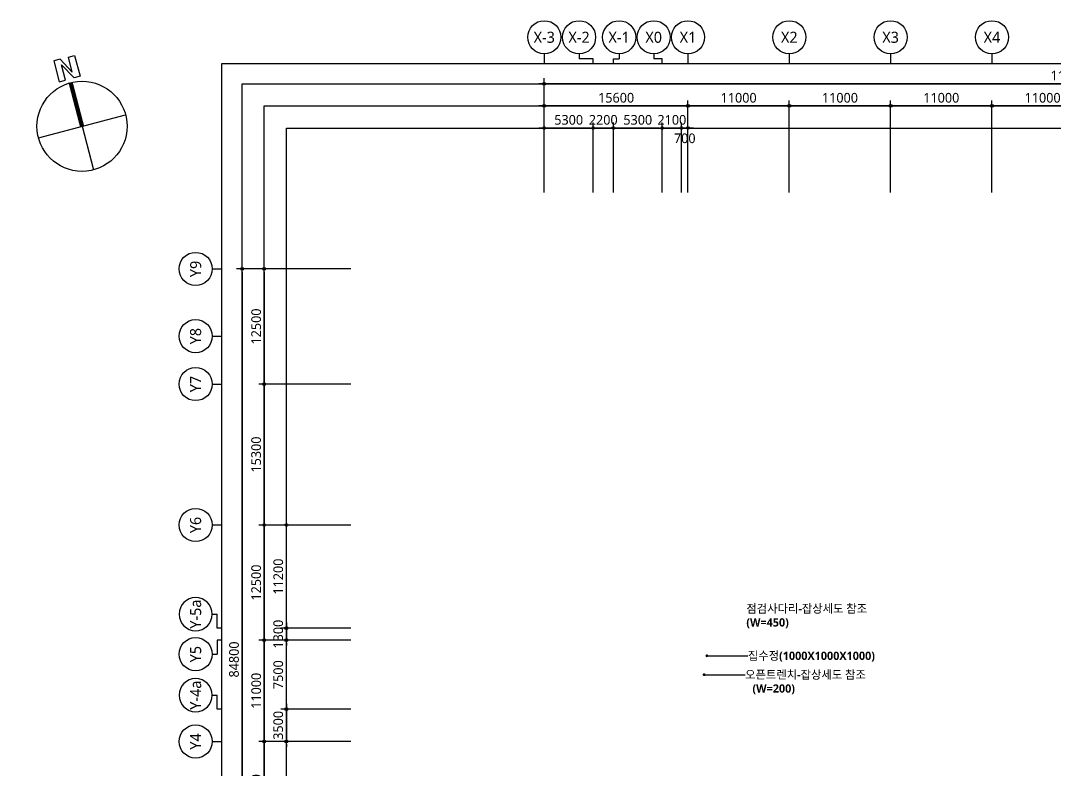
# Model space of a CAD drawing. Header units: millimetres. Extents: x -867282 to 190005487, y -1022614 to 455456909.
# Drawn here: x 10941 to 123259, y 88284 to 169666 of the extents above; entities that cross this region are included whole.
import ezdxf
from ezdxf.enums import TextEntityAlignment as Align

# ---------------------------------------------------------------- set-up
doc = ezdxf.new("R2010")
doc.units = ezdxf.units.MM
doc.header["$LTSCALE"] = 400
doc.header["$MEASUREMENT"] = 0
doc.header["$PDSIZE"] = -10
doc.layers.get('0').update_dxf_attribs({"linetype": 'CONTINUOUS'})
doc.layers.get('Defpoints').update_dxf_attribs({"color": 153, "linetype": 'CONTINUOUS'})
for name, color, linetype in [('A-ANNO-GRA1', 7, 'CONTINUOUS'), ('A-ANNO-LEAD', 4, 'CONTINUOUS'), ('A-ANNO-SYMB', 7, 'CONTINUOUS'), ('A-ANNO-TEXT1', 7, 'CONTINUOUS'), ('A-ST-AXIS-BUB', 7, 'CONTINUOUS'), ('A-ST-AXIS-DIM', 7, 'CONTINUOUS'), ('X-SEC-종$0$A-ST-AXIS-BUB', 7, 'CONTINUOUS')]:
    doc.layers.add(name, color=color, linetype=linetype)
doc.layers.add('Defpoint', color=161, linetype='CONTINUOUS', plot=False)
doc.styles.add('2020음성 1차', font='')
doc.styles.add('SH_대대리576', font='malgun.ttf')
doc.styles.add('SH_진천_나눔', font='')
doc.styles.get('2020음성 1차').set_extended_font_data('NanumGothic', bold=True)
doc.styles.get('SH_진천_나눔').set_extended_font_data('NanumGothic', bold=True)
doc.dimstyles.new('SHP 600', dxfattribs={"dimscale": 300, "dimtxt": 3.5, "dimasz": 1, "dimexe": 2, "dimexo": 2, "dimgap": 1, "dimtad": 1, "dimdec": 0, "dimzin": 0, "dimdsep": 46, "dimtxsty": 'SH_대대리576', "dimblk": 'DIMDOT', "dimcen": 0.09, "dimclrt": 3, "dimadec": 0, "dimazin": 1, "dimtfac": 1, "dimtdec": 0, "dimtix": 1, "dimtmove": 2, "dimatfit": 0, "dimldrblk": 'DIMDOT', "dimfxl": 1, "dimtolj": 1, "dimtzin": 0, "dimarcsym": 0})

# ---------------------------------------------------------------- blocks, each defined once
blk = doc.blocks.new('G$CBA52A250')
at = {"layer": 'A-ST-AXIS-BUB'}
for p, q in [((1177, 0), (1177, 525)), ((1177, 525), (1800, 525)), ((1800, 1050), (1800, 525))]:
    blk.add_line(p, q, dxfattribs=at)
blk.add_circle((1800, 2850), 1800, dxfattribs=at)
blk = doc.blocks.new('DIMDOT')
at = {"color": 0}
blk.add_line((-2, 0), (2, 0), dxfattribs=at)
for radius in [0.5, 0.25]:
    blk.add_circle((0, 0), radius, dxfattribs=at)
blk = doc.blocks.new('*D349')
at = {"layer": 'A-ST-AXIS-DIM', "color": 0, "lineweight": -2, "transparency": 16777216}
for p, q in [((46782, 142716), (34382, 142716)), ((34982, 142416), (34982, 58216)), ((46782, 57916), (34382, 57916))]:
    blk.add_line(p, q, dxfattribs=at)
at = {"layer": 'Defpoints', "color": 0, "transparency": 16777216}
for p in [(47382, 142716), (34982, 57916), (47382, 57916)]:
    blk.add_point(p, dxfattribs=at)
at = {"layer": 'A-ST-AXIS-DIM', "color": 0, "linetype": 'ByBlock', "lineweight": -2, "transparency": 16777216, "xscale": 300, "yscale": 300, "zscale": 300}
for p, rotation in [((34982, 142716), 90), ((34982, 57916), 270)]:
    blk.add_blockref('DIMDOT', p, dxfattribs=dict(at, rotation=rotation))
at = {"layer": 'A-ST-AXIS-DIM', "color": 3, "transparency": 16777216, "insert": (34102, 100316), "char_height": 1050, "attachment_point": 5, "rotation": 90, "style": 'SH_대대리576'}
blk.add_mtext('\\A1;84800', dxfattribs=at)
blk = doc.blocks.new('*D352')
at = {"layer": 'A-ST-AXIS-DIM', "color": 0, "lineweight": -2, "transparency": 16777216}
for p, q in [((46782, 91416), (36782, 91416)), ((37382, 91116), (37382, 80716)), ((46782, 80416), (36782, 80416))]:
    blk.add_line(p, q, dxfattribs=at)
at = {"layer": 'Defpoints', "color": 0, "transparency": 16777216}
for p in [(47382, 91416), (37382, 80416), (47382, 80416)]:
    blk.add_point(p, dxfattribs=at)
at = {"layer": 'A-ST-AXIS-DIM', "color": 0, "linetype": 'ByBlock', "lineweight": -2, "transparency": 16777216, "xscale": 300, "yscale": 300, "zscale": 300}
for p, rotation in [((37382, 91416), 90), ((37382, 80416), 270)]:
    blk.add_blockref('DIMDOT', p, dxfattribs=dict(at, rotation=rotation))
at = {"layer": 'A-ST-AXIS-DIM', "color": 3, "transparency": 16777216, "insert": (36506, 85916), "char_height": 1050, "attachment_point": 5, "rotation": 90, "style": 'SH_대대리576'}
blk.add_mtext('\\A1;11000', dxfattribs=at)
blk = doc.blocks.new('*D353')
at = {"layer": 'A-ST-AXIS-DIM', "color": 0, "lineweight": -2, "transparency": 16777216}
for p, q in [((46782, 102416), (36782, 102416)), ((37382, 102116), (37382, 91716)), ((46782, 91416), (36782, 91416))]:
    blk.add_line(p, q, dxfattribs=at)
at = {"layer": 'Defpoints', "color": 0, "transparency": 16777216}
for p in [(47382, 102416), (37382, 91416), (47382, 91416)]:
    blk.add_point(p, dxfattribs=at)
at = {"layer": 'A-ST-AXIS-DIM', "color": 0, "linetype": 'ByBlock', "lineweight": -2, "transparency": 16777216, "xscale": 300, "yscale": 300, "zscale": 300}
for p, rotation in [((37382, 102416), 90), ((37382, 91416), 270)]:
    blk.add_blockref('DIMDOT', p, dxfattribs=dict(at, rotation=rotation))
at = {"layer": 'A-ST-AXIS-DIM', "color": 3, "transparency": 16777216, "insert": (36506, 96916), "char_height": 1050, "attachment_point": 5, "rotation": 90, "style": 'SH_대대리576'}
blk.add_mtext('\\A1;11000', dxfattribs=at)
blk = doc.blocks.new('*D354')
at = {"layer": 'A-ST-AXIS-DIM', "color": 0, "lineweight": -2, "transparency": 16777216}
for p, q in [((46782, 114916), (36782, 114916)), ((37382, 114616), (37382, 102716)), ((46782, 102416), (36782, 102416))]:
    blk.add_line(p, q, dxfattribs=at)
at = {"layer": 'Defpoints', "color": 0, "transparency": 16777216}
for p in [(47382, 114916), (37382, 102416), (47382, 102416)]:
    blk.add_point(p, dxfattribs=at)
at = {"layer": 'A-ST-AXIS-DIM', "color": 0, "linetype": 'ByBlock', "lineweight": -2, "transparency": 16777216, "xscale": 300, "yscale": 300, "zscale": 300}
for p, rotation in [((37382, 114916), 90), ((37382, 102416), 270)]:
    blk.add_blockref('DIMDOT', p, dxfattribs=dict(at, rotation=rotation))
at = {"layer": 'A-ST-AXIS-DIM', "color": 3, "transparency": 16777216, "insert": (36503, 108666), "char_height": 1050, "attachment_point": 5, "rotation": 90, "style": 'SH_대대리576'}
blk.add_mtext('\\A1;12500', dxfattribs=at)
blk = doc.blocks.new('*D355')
at = {"layer": 'A-ST-AXIS-DIM', "color": 0, "lineweight": -2, "transparency": 16777216}
for p, q in [((46782, 130216), (36782, 130216)), ((37382, 129916), (37382, 115216)), ((46782, 114916), (36782, 114916))]:
    blk.add_line(p, q, dxfattribs=at)
at = {"layer": 'Defpoints', "color": 0, "transparency": 16777216}
for p in [(47382, 130216), (37382, 114916), (47382, 114916)]:
    blk.add_point(p, dxfattribs=at)
at = {"layer": 'A-ST-AXIS-DIM', "color": 0, "linetype": 'ByBlock', "lineweight": -2, "transparency": 16777216, "xscale": 300, "yscale": 300, "zscale": 300}
for p, rotation in [((37382, 130216), 90), ((37382, 114916), 270)]:
    blk.add_blockref('DIMDOT', p, dxfattribs=dict(at, rotation=rotation))
at = {"layer": 'A-ST-AXIS-DIM', "color": 3, "transparency": 16777216, "insert": (36502, 122566), "char_height": 1050, "attachment_point": 5, "rotation": 90, "style": 'SH_대대리576'}
blk.add_mtext('\\A1;15300', dxfattribs=at)
blk = doc.blocks.new('*D356')
at = {"layer": 'A-ST-AXIS-DIM', "color": 0, "lineweight": -2, "transparency": 16777216}
for p, q in [((46782, 142716), (36782, 142716)), ((37382, 142416), (37382, 130516)), ((46782, 130216), (36782, 130216))]:
    blk.add_line(p, q, dxfattribs=at)
at = {"layer": 'Defpoints', "color": 0, "transparency": 16777216}
for p in [(47382, 142716), (37382, 130216), (47382, 130216)]:
    blk.add_point(p, dxfattribs=at)
at = {"layer": 'A-ST-AXIS-DIM', "color": 0, "linetype": 'ByBlock', "lineweight": -2, "transparency": 16777216, "xscale": 300, "yscale": 300, "zscale": 300}
for p, rotation in [((37382, 142716), 90), ((37382, 130216), 270)]:
    blk.add_blockref('DIMDOT', p, dxfattribs=dict(at, rotation=rotation))
at = {"layer": 'A-ST-AXIS-DIM', "color": 3, "transparency": 16777216, "insert": (36503, 136466), "char_height": 1050, "attachment_point": 5, "rotation": 90, "style": 'SH_대대리576'}
blk.add_mtext('\\A1;12500', dxfattribs=at)
blk = doc.blocks.new('*D357')
at = {"layer": 'A-ST-AXIS-DIM', "color": 0, "lineweight": -2, "transparency": 16777216}
for p, q in [((67782, 151016), (67782, 163416)), ((182382, 151016), (182382, 163416)), ((182082, 162816), (68082, 162816))]:
    blk.add_line(p, q, dxfattribs=at)
at = {"layer": 'Defpoints', "color": 0, "transparency": 16777216}
for p in [(67782, 162816), (67782, 150416), (182382, 150416)]:
    blk.add_point(p, dxfattribs=at)
at = {"layer": 'A-ST-AXIS-DIM', "color": 0, "linetype": 'ByBlock', "lineweight": -2, "transparency": 16777216, "xscale": 300, "yscale": 300, "zscale": 300, "rotation": 180}
blk.add_blockref('DIMDOT', (67782, 162816), dxfattribs=at)
at = {"layer": 'A-ST-AXIS-DIM', "color": 0, "linetype": 'ByBlock', "lineweight": -2, "transparency": 16777216, "xscale": 300, "yscale": 300, "zscale": 300}
blk.add_blockref('DIMDOT', (182382, 162816), dxfattribs=at)
at = {"layer": 'A-ST-AXIS-DIM', "color": 3, "transparency": 16777216, "insert": (125082, 163696), "char_height": 1050, "attachment_point": 5, "style": 'SH_대대리576'}
blk.add_mtext('\\A1;114600', dxfattribs=at)
blk = doc.blocks.new('*D358')
at = {"layer": 'A-ST-AXIS-DIM', "color": 0, "lineweight": -2, "transparency": 16777216}
for p, q in [((83382, 151016), (83382, 161016)), ((94382, 151016), (94382, 161016)), ((94082, 160416), (83682, 160416))]:
    blk.add_line(p, q, dxfattribs=at)
at = {"layer": 'Defpoints', "color": 0, "transparency": 16777216}
for p in [(83382, 160416), (83382, 150416), (94382, 150416)]:
    blk.add_point(p, dxfattribs=at)
at = {"layer": 'A-ST-AXIS-DIM', "color": 0, "linetype": 'ByBlock', "lineweight": -2, "transparency": 16777216, "xscale": 300, "yscale": 300, "zscale": 300, "rotation": 180}
blk.add_blockref('DIMDOT', (83382, 160416), dxfattribs=at)
at = {"layer": 'A-ST-AXIS-DIM', "color": 0, "linetype": 'ByBlock', "lineweight": -2, "transparency": 16777216, "xscale": 300, "yscale": 300, "zscale": 300}
blk.add_blockref('DIMDOT', (94382, 160416), dxfattribs=at)
at = {"layer": 'A-ST-AXIS-DIM', "color": 3, "transparency": 16777216, "insert": (88882, 161292), "char_height": 1050, "attachment_point": 5, "style": 'SH_대대리576'}
blk.add_mtext('\\A1;11000', dxfattribs=at)
blk = doc.blocks.new('*D359')
at = {"layer": 'A-ST-AXIS-DIM', "color": 0, "lineweight": -2, "transparency": 16777216}
for p, q in [((94382, 151016), (94382, 161016)), ((105382, 151016), (105382, 161016)), ((105082, 160416), (94682, 160416))]:
    blk.add_line(p, q, dxfattribs=at)
at = {"layer": 'Defpoints', "color": 0, "transparency": 16777216}
for p in [(94382, 160416), (94382, 150416), (105382, 150416)]:
    blk.add_point(p, dxfattribs=at)
at = {"layer": 'A-ST-AXIS-DIM', "color": 0, "linetype": 'ByBlock', "lineweight": -2, "transparency": 16777216, "xscale": 300, "yscale": 300, "zscale": 300, "rotation": 180}
blk.add_blockref('DIMDOT', (94382, 160416), dxfattribs=at)
at = {"layer": 'A-ST-AXIS-DIM', "color": 0, "linetype": 'ByBlock', "lineweight": -2, "transparency": 16777216, "xscale": 300, "yscale": 300, "zscale": 300}
blk.add_blockref('DIMDOT', (105382, 160416), dxfattribs=at)
at = {"layer": 'A-ST-AXIS-DIM', "color": 3, "transparency": 16777216, "insert": (99882, 161292), "char_height": 1050, "attachment_point": 5, "style": 'SH_대대리576'}
blk.add_mtext('\\A1;11000', dxfattribs=at)
blk = doc.blocks.new('*D360')
at = {"layer": 'A-ST-AXIS-DIM', "color": 0, "lineweight": -2, "transparency": 16777216}
for p, q in [((105382, 151016), (105382, 161016)), ((116382, 151016), (116382, 161016)), ((116082, 160416), (105682, 160416))]:
    blk.add_line(p, q, dxfattribs=at)
at = {"layer": 'Defpoints', "color": 0, "transparency": 16777216}
for p in [(105382, 160416), (105382, 150416), (116382, 150416)]:
    blk.add_point(p, dxfattribs=at)
at = {"layer": 'A-ST-AXIS-DIM', "color": 0, "linetype": 'ByBlock', "lineweight": -2, "transparency": 16777216, "xscale": 300, "yscale": 300, "zscale": 300, "rotation": 180}
blk.add_blockref('DIMDOT', (105382, 160416), dxfattribs=at)
at = {"layer": 'A-ST-AXIS-DIM', "color": 0, "linetype": 'ByBlock', "lineweight": -2, "transparency": 16777216, "xscale": 300, "yscale": 300, "zscale": 300}
blk.add_blockref('DIMDOT', (116382, 160416), dxfattribs=at)
at = {"layer": 'A-ST-AXIS-DIM', "color": 3, "transparency": 16777216, "insert": (110882, 161292), "char_height": 1050, "attachment_point": 5, "style": 'SH_대대리576'}
blk.add_mtext('\\A1;11000', dxfattribs=at)
blk = doc.blocks.new('*D361')
at = {"layer": 'A-ST-AXIS-DIM', "color": 0, "lineweight": -2, "transparency": 16777216}
for p, q in [((116382, 151016), (116382, 161016)), ((127382, 151016), (127382, 161016)), ((127082, 160416), (116682, 160416))]:
    blk.add_line(p, q, dxfattribs=at)
at = {"layer": 'Defpoints', "color": 0, "transparency": 16777216}
for p in [(116382, 160416), (116382, 150416), (127382, 150416)]:
    blk.add_point(p, dxfattribs=at)
at = {"layer": 'A-ST-AXIS-DIM', "color": 0, "linetype": 'ByBlock', "lineweight": -2, "transparency": 16777216, "xscale": 300, "yscale": 300, "zscale": 300, "rotation": 180}
blk.add_blockref('DIMDOT', (116382, 160416), dxfattribs=at)
at = {"layer": 'A-ST-AXIS-DIM', "color": 0, "linetype": 'ByBlock', "lineweight": -2, "transparency": 16777216, "xscale": 300, "yscale": 300, "zscale": 300}
blk.add_blockref('DIMDOT', (127382, 160416), dxfattribs=at)
at = {"layer": 'A-ST-AXIS-DIM', "color": 3, "transparency": 16777216, "insert": (121882, 161292), "char_height": 1050, "attachment_point": 5, "style": 'SH_대대리576'}
blk.add_mtext('\\A1;11000', dxfattribs=at)
blk = doc.blocks.new('*D367')
at = {"layer": 'A-ST-AXIS-DIM', "color": 0, "lineweight": -2, "transparency": 16777216}
for p, q in [((67782, 151016), (67782, 161016)), ((83382, 151016), (83382, 161016)), ((83082, 160416), (68082, 160416))]:
    blk.add_line(p, q, dxfattribs=at)
at = {"layer": 'Defpoints', "color": 0, "transparency": 16777216}
for p in [(67782, 160416), (67782, 150416), (83382, 150416)]:
    blk.add_point(p, dxfattribs=at)
at = {"layer": 'A-ST-AXIS-DIM', "color": 0, "linetype": 'ByBlock', "lineweight": -2, "transparency": 16777216, "xscale": 300, "yscale": 300, "zscale": 300, "rotation": 180}
blk.add_blockref('DIMDOT', (67782, 160416), dxfattribs=at)
at = {"layer": 'A-ST-AXIS-DIM', "color": 0, "linetype": 'ByBlock', "lineweight": -2, "transparency": 16777216, "xscale": 300, "yscale": 300, "zscale": 300}
blk.add_blockref('DIMDOT', (83382, 160416), dxfattribs=at)
at = {"layer": 'A-ST-AXIS-DIM', "color": 3, "transparency": 16777216, "insert": (75582, 161296), "char_height": 1050, "attachment_point": 5, "style": 'SH_대대리576'}
blk.add_mtext('\\A1;15600', dxfattribs=at)
blk = doc.blocks.new('A-ST-AXIS-BUB-1')
at = {"layer": 'A-ST-AXIS-BUB'}
blk.add_line((0, 350), (0, 0), dxfattribs=at)
blk.add_circle((0, 950), 600, dxfattribs=at)
blk = doc.blocks.new('*D387')
at = {"layer": 'A-ST-AXIS-DIM', "color": 0, "lineweight": -2, "transparency": 16777216}
for p, q in [((67782, 151016), (67782, 158616)), ((73082, 151016), (73082, 158616)), ((72782, 158016), (68082, 158016))]:
    blk.add_line(p, q, dxfattribs=at)
at = {"layer": 'Defpoints', "color": 0, "transparency": 16777216}
for p in [(67782, 158016), (67782, 150416), (73082, 150416)]:
    blk.add_point(p, dxfattribs=at)
at = {"layer": 'A-ST-AXIS-DIM', "color": 0, "linetype": 'ByBlock', "lineweight": -2, "transparency": 16777216, "xscale": 300, "yscale": 300, "zscale": 300, "rotation": 180}
blk.add_blockref('DIMDOT', (67782, 158016), dxfattribs=at)
at = {"layer": 'A-ST-AXIS-DIM', "color": 0, "linetype": 'ByBlock', "lineweight": -2, "transparency": 16777216, "xscale": 300, "yscale": 300, "zscale": 300}
blk.add_blockref('DIMDOT', (73082, 158016), dxfattribs=at)
at = {"layer": 'A-ST-AXIS-DIM', "color": 3, "transparency": 16777216, "insert": (70432, 158896), "char_height": 1050, "attachment_point": 5, "style": 'SH_대대리576'}
blk.add_mtext('\\A1;5300', dxfattribs=at)
blk = doc.blocks.new('*D388')
at = {"layer": 'A-ST-AXIS-DIM', "color": 0, "lineweight": -2, "transparency": 16777216}
for p, q in [((73082, 151016), (73082, 158616)), ((75282, 151016), (75282, 158616)), ((72782, 158016), (72482, 158016)), ((75282, 158016), (73082, 158016)), ((75582, 158016), (75882, 158016))]:
    blk.add_line(p, q, dxfattribs=at)
at = {"layer": 'Defpoints', "color": 0, "transparency": 16777216}
for p in [(73082, 158016), (73082, 150416), (75282, 150416)]:
    blk.add_point(p, dxfattribs=at)
at = {"layer": 'A-ST-AXIS-DIM', "color": 0, "linetype": 'ByBlock', "lineweight": -2, "transparency": 16777216, "xscale": 300, "yscale": 300, "zscale": 300}
blk.add_blockref('DIMDOT', (73082, 158016), dxfattribs=at)
at = {"layer": 'A-ST-AXIS-DIM', "color": 0, "linetype": 'ByBlock', "lineweight": -2, "transparency": 16777216, "xscale": 300, "yscale": 300, "zscale": 300, "rotation": 180}
blk.add_blockref('DIMDOT', (75282, 158016), dxfattribs=at)
at = {"layer": 'A-ST-AXIS-DIM', "color": 3, "transparency": 16777216, "insert": (74182, 158894), "char_height": 1050, "attachment_point": 5, "style": 'SH_대대리576'}
blk.add_mtext('\\A1;2200', dxfattribs=at)
blk = doc.blocks.new('*D389')
at = {"layer": 'A-ST-AXIS-DIM', "color": 0, "lineweight": -2, "transparency": 16777216}
for p, q in [((75282, 151016), (75282, 158616)), ((80582, 151016), (80582, 158616)), ((80282, 158016), (75582, 158016))]:
    blk.add_line(p, q, dxfattribs=at)
at = {"layer": 'Defpoints', "color": 0, "transparency": 16777216}
for p in [(75282, 158016), (75282, 150416), (80582, 150416)]:
    blk.add_point(p, dxfattribs=at)
at = {"layer": 'A-ST-AXIS-DIM', "color": 0, "linetype": 'ByBlock', "lineweight": -2, "transparency": 16777216, "xscale": 300, "yscale": 300, "zscale": 300, "rotation": 180}
blk.add_blockref('DIMDOT', (75282, 158016), dxfattribs=at)
at = {"layer": 'A-ST-AXIS-DIM', "color": 0, "linetype": 'ByBlock', "lineweight": -2, "transparency": 16777216, "xscale": 300, "yscale": 300, "zscale": 300}
blk.add_blockref('DIMDOT', (80582, 158016), dxfattribs=at)
at = {"layer": 'A-ST-AXIS-DIM', "color": 3, "transparency": 16777216, "insert": (77932, 158896), "char_height": 1050, "attachment_point": 5, "style": 'SH_대대리576'}
blk.add_mtext('\\A1;5300', dxfattribs=at)
blk = doc.blocks.new('A-ST-AXIS-BUB-2')
at = {"layer": 'X-SEC-종$0$A-ST-AXIS-BUB'}
blk.add_line((1800, 1050, -103000), (1800, 525, -103000), dxfattribs=at)
at = {"layer": 'X-SEC-종$0$A-ST-AXIS-BUB', "elevation": -103000}
blk.add_lwpolyline([(3323, 0), (3323, 525), (1800, 525)], dxfattribs=at)
at = {"layer": 'X-SEC-종$0$A-ST-AXIS-BUB'}
blk.add_circle((1800, 2850, -103000), 1800, dxfattribs=at)
blk = doc.blocks.new('G$C1D72D447')
at = {"layer": 'X-SEC-종$0$A-ST-AXIS-BUB'}
blk.add_line((1800, 1050, -103000), (1800, 525, -103000), dxfattribs=at)
at = {"layer": 'X-SEC-종$0$A-ST-AXIS-BUB', "elevation": -103000}
blk.add_lwpolyline([(2723, 0), (2723, 525), (1800, 525)], dxfattribs=at)
at = {"layer": 'X-SEC-종$0$A-ST-AXIS-BUB'}
blk.add_circle((1800, 2850, -103000), 1800, dxfattribs=at)
blk = doc.blocks.new('dr-sy-018-D-M')
at = {"layer": 'A-ANNO-SYMB'}
for p, q in [((-1, 16.4), (-2.5, 16.4)), ((-2.5, 16.4), (-2.5, 11.4)), ((-1, 16.4), (1, 12.8)), ((-1, 15.09), (1.05, 11.4)), ((-1, 11.4), (-1, 15.09)), ((1, 12.8), (1, 16.4)), ((1, 16.4), (2.5, 16.4)), ((2.5, 16.4), (2.5, 11.4)), ((-2.5, 11.4), (-1, 11.4)), ((2.5, 11.4), (1.05, 11.4)), ((-10.5, 0), (10.5, 0)), ((0, 0), (0, -10.5))]:
    blk.add_line(p, q, dxfattribs=at)
at = {"layer": 'A-ANNO-SYMB', "const_width": 1}
blk.add_lwpolyline([(0, 10.5), (0, 0)], dxfattribs=at)
at = {"layer": 'A-ANNO-SYMB'}
blk.add_circle((0, 0), 10.5, dxfattribs=at)
blk = doc.blocks.new('*D490')
at = {"layer": 'A-ST-AXIS-DIM', "color": 0, "lineweight": -2, "transparency": 16777216}
for p, q in [((80582, 151016), (80582, 158616)), ((82682, 151016), (82682, 158616)), ((80282, 158016), (79982, 158016)), ((82682, 158016), (80582, 158016)), ((82982, 158016), (83282, 158016))]:
    blk.add_line(p, q, dxfattribs=at)
at = {"layer": 'Defpoints', "color": 0, "transparency": 16777216}
for p in [(80582, 158016), (80582, 150416), (82682, 150416)]:
    blk.add_point(p, dxfattribs=at)
at = {"layer": 'A-ST-AXIS-DIM', "color": 0, "linetype": 'ByBlock', "lineweight": -2, "transparency": 16777216, "xscale": 300, "yscale": 300, "zscale": 300}
blk.add_blockref('DIMDOT', (80582, 158016), dxfattribs=at)
at = {"layer": 'A-ST-AXIS-DIM', "color": 0, "linetype": 'ByBlock', "lineweight": -2, "transparency": 16777216, "xscale": 300, "yscale": 300, "zscale": 300, "rotation": 180}
blk.add_blockref('DIMDOT', (82682, 158016), dxfattribs=at)
at = {"layer": 'A-ST-AXIS-DIM', "color": 3, "transparency": 16777216, "insert": (81632, 158894), "char_height": 1050, "attachment_point": 5, "style": 'SH_대대리576'}
blk.add_mtext('\\A1;2100', dxfattribs=at)
blk = doc.blocks.new('*D491')
at = {"layer": 'A-ST-AXIS-DIM', "color": 0, "lineweight": -2, "transparency": 16777216}
for p, q in [((82682, 151016), (82682, 158616)), ((83382, 151016), (83382, 158616)), ((82382, 158016), (82082, 158016)), ((82682, 158016), (83382, 158016)), ((83682, 158016), (83982, 158016))]:
    blk.add_line(p, q, dxfattribs=at)
at = {"layer": 'Defpoints', "color": 0, "transparency": 16777216}
for p in [(83382, 158016), (82682, 150416), (83382, 150416)]:
    blk.add_point(p, dxfattribs=at)
at = {"layer": 'A-ST-AXIS-DIM', "color": 0, "linetype": 'ByBlock', "lineweight": -2, "transparency": 16777216, "xscale": 300, "yscale": 300, "zscale": 300}
blk.add_blockref('DIMDOT', (82682, 158016), dxfattribs=at)
at = {"layer": 'A-ST-AXIS-DIM', "color": 0, "linetype": 'ByBlock', "lineweight": -2, "transparency": 16777216, "xscale": 300, "yscale": 300, "zscale": 300, "rotation": 180}
blk.add_blockref('DIMDOT', (83382, 158016), dxfattribs=at)
at = {"layer": 'A-ST-AXIS-DIM', "color": 3, "transparency": 16777216, "insert": (83032, 156892), "char_height": 1050, "attachment_point": 5, "style": 'SH_대대리576'}
blk.add_mtext('\\A1;700', dxfattribs=at)
blk = doc.blocks.new('*D525')
at = {"layer": 'A-ST-AXIS-DIM', "color": 0, "lineweight": -2, "transparency": 16777216}
for p, q in [((46782, 102416), (39182, 102416)), ((39782, 95216), (39782, 102116)), ((46782, 94916), (39182, 94916))]:
    blk.add_line(p, q, dxfattribs=at)
at = {"layer": 'Defpoints', "color": 0, "transparency": 16777216}
for p in [(39782, 102416), (47382, 102416), (47382, 94916)]:
    blk.add_point(p, dxfattribs=at)
at = {"layer": 'A-ST-AXIS-DIM', "color": 0, "linetype": 'ByBlock', "lineweight": -2, "transparency": 16777216, "xscale": 300, "yscale": 300, "zscale": 300}
for p, rotation in [((39782, 102416), 90), ((39782, 94916), 270)]:
    blk.add_blockref('DIMDOT', p, dxfattribs=dict(at, rotation=rotation))
at = {"layer": 'A-ST-AXIS-DIM', "color": 3, "transparency": 16777216, "insert": (38905, 98666), "char_height": 1050, "attachment_point": 5, "rotation": 90, "style": 'SH_대대리576'}
blk.add_mtext('\\A1;7500', dxfattribs=at)
blk = doc.blocks.new('*D529')
at = {"layer": 'A-ST-AXIS-DIM', "color": 0, "lineweight": -2, "transparency": 16777216}
for p, q in [((39782, 95216), (39782, 95516)), ((46782, 94916), (39182, 94916)), ((39782, 94916), (39782, 91416)), ((46782, 91416), (39182, 91416)), ((39782, 91116), (39782, 90816))]:
    blk.add_line(p, q, dxfattribs=at)
at = {"layer": 'Defpoints', "color": 0, "transparency": 16777216}
for p in [(47382, 94916), (39782, 91416), (47382, 91416)]:
    blk.add_point(p, dxfattribs=at)
at = {"layer": 'A-ST-AXIS-DIM', "color": 0, "linetype": 'ByBlock', "lineweight": -2, "transparency": 16777216, "xscale": 300, "yscale": 300, "zscale": 300}
for p, rotation in [((39782, 94916), 270), ((39782, 91416), 90)]:
    blk.add_blockref('DIMDOT', p, dxfattribs=dict(at, rotation=rotation))
at = {"layer": 'A-ST-AXIS-DIM', "color": 3, "transparency": 16777216, "insert": (38902, 93166), "char_height": 1050, "attachment_point": 5, "rotation": 90, "style": 'SH_대대리576'}
blk.add_mtext('\\A1;3500', dxfattribs=at)
blk = doc.blocks.new('*D530')
at = {"layer": 'A-ST-AXIS-DIM', "color": 0, "lineweight": -2, "transparency": 16777216}
for p, q in [((46782, 103716), (39182, 103716)), ((39782, 104016), (39782, 104316)), ((39782, 103716), (39782, 102416)), ((46782, 102416), (39182, 102416)), ((39782, 102116), (39782, 101816))]:
    blk.add_line(p, q, dxfattribs=at)
at = {"layer": 'Defpoints', "color": 0, "transparency": 16777216}
for p in [(47382, 103716), (39782, 102416), (47382, 102416)]:
    blk.add_point(p, dxfattribs=at)
at = {"layer": 'A-ST-AXIS-DIM', "color": 0, "linetype": 'ByBlock', "lineweight": -2, "transparency": 16777216, "xscale": 300, "yscale": 300, "zscale": 300}
for p, rotation in [((39782, 103716), 270), ((39782, 102416), 90)]:
    blk.add_blockref('DIMDOT', p, dxfattribs=dict(at, rotation=rotation))
at = {"layer": 'A-ST-AXIS-DIM', "color": 3, "transparency": 16777216, "insert": (38902, 103066), "char_height": 1050, "attachment_point": 5, "rotation": 90, "style": 'SH_대대리576'}
blk.add_mtext('\\A1;1300', dxfattribs=at)
blk = doc.blocks.new('*D531')
at = {"layer": 'A-ST-AXIS-DIM', "color": 0, "lineweight": -2, "transparency": 16777216}
for p, q in [((46782, 114916), (39182, 114916)), ((39782, 104016), (39782, 114616)), ((46782, 103716), (39182, 103716))]:
    blk.add_line(p, q, dxfattribs=at)
at = {"layer": 'Defpoints', "color": 0, "transparency": 16777216}
for p in [(39782, 114916), (47382, 114916), (47382, 103716)]:
    blk.add_point(p, dxfattribs=at)
at = {"layer": 'A-ST-AXIS-DIM', "color": 0, "linetype": 'ByBlock', "lineweight": -2, "transparency": 16777216, "xscale": 300, "yscale": 300, "zscale": 300}
for p, rotation in [((39782, 114916), 90), ((39782, 103716), 270)]:
    blk.add_blockref('DIMDOT', p, dxfattribs=dict(at, rotation=rotation))
at = {"layer": 'A-ST-AXIS-DIM', "color": 3, "transparency": 16777216, "insert": (38905, 109316), "char_height": 1050, "attachment_point": 5, "rotation": 90, "style": 'SH_대대리576'}
blk.add_mtext('\\A1;11200', dxfattribs=at)

msp = doc.modelspace()

# ---------------------------------------------------------------- linework, layer by layer
at = {"layer": 'A-ANNO-GRA1', "const_width": 150}
for points in [[(85356.8, 100716.3, 1), (85506.8, 100716.3, 1)], [(85056.8, 98666.3, 1), (85206.8, 98666.3, 1)]]:
    msp.add_lwpolyline(points, format="xyb", close=True, dxfattribs=at)
at = {"layer": 'A-ANNO-GRA1'}
for points in [[(85431.8, 100716.3), (89884.8, 100716.3)], [(85131.8, 98666.3), (89584.8, 98666.3)]]:
    msp.add_lwpolyline(points, dxfattribs=at)
at = {"layer": 'A-ANNO-LEAD'}
msp.add_lwpolyline([(86831.9, 102572.5, 0, 225, 0), (87169.4, 103157.1, 0, 0, 0), (88717.4, 105838.2, 0, 0, 0), (89719.6, 105838.2, 0, 0, 0)], format="xyseb", dxfattribs=at)
at = {"layer": 'Defpoint'}
for points in [[(203981.8, 36444.9), (32781.8, 36444.9), (32781.8, 165016.3), (203981.8, 165016.3)], [(201781.8, 38644.9), (34981.8, 38644.9), (34981.8, 162816.3), (201781.8, 162816.3)], [(199381.8, 41044.9), (37381.8, 41044.9), (37381.8, 160416.3), (199381.8, 160416.3)], [(196981.8, 43444.9), (39781.8, 43444.9), (39781.8, 158016.3), (196981.8, 158016.3)]]:
    msp.add_lwpolyline(points, close=True, dxfattribs=at)

# ---------------------------------------------------------------- block references
msp.add_blockref('G$CBA52A250', (74104.7, 165016.3))
at = {"xscale": 465.6960000000489, "yscale": 465.6960000000489, "zscale": 465.6960000000489, "rotation": 14.62512501076412}
msp.add_blockref('dr-sy-018-D-M', (17600, 158200), dxfattribs=at)
at = {"layer": 'A-ST-AXIS-BUB', "xscale": 3, "yscale": 3, "zscale": 3}
for p in [(67781.8, 165016.3), (83381.8, 165016.3), (94381.8, 165016.3), (105381.8, 165016.3), (116381.8, 165016.3)]:
    msp.add_blockref('A-ST-AXIS-BUB-1', p, dxfattribs=at)
at = {"layer": 'A-ST-AXIS-BUB'}
for name, p in [('A-ST-AXIS-BUB-2', (69758.9, 165016.3)), ('G$C1D72D447', (77858.9, 165016.3))]:
    msp.add_blockref(name, p, dxfattribs=at)
at = {"layer": 'A-ST-AXIS-BUB', "xscale": 3, "yscale": 3, "zscale": 3, "rotation": 90}
for p in [(32781.8, 142716.3), (32781.8, 135416.3), (32781.8, 130216.3), (32781.8, 114916.3), (32781.8, 91416.3)]:
    msp.add_blockref('A-ST-AXIS-BUB-1', p, dxfattribs=at)
at = {"layer": 'A-ST-AXIS-BUB', "xscale": -1}
for p, rotation in [((32781.8, 107039.2), 89.99999999999993), ((32781.8, 98239.2), 89.99999999999994)]:
    msp.add_blockref('A-ST-AXIS-BUB-2', p, dxfattribs=dict(at, rotation=rotation))
at = {"layer": 'A-ST-AXIS-BUB', "rotation": 90.00000000000001}
msp.add_blockref('A-ST-AXIS-BUB-2', (32781.8, 99093.4), dxfattribs=at)

# ---------------------------------------------------------------- texts
at = {"layer": 'A-ANNO-TEXT1', "style": 'SH_대대리576'}
for s, p in [('X-3', (67781.8, 167866.3)), ('X-2', (71558.9, 167866.3)), ('X0', (79658.9, 167866.3)), ('X2', (94381.8, 167866.3)), ('X3', (105381.8, 167866.3)), ('X-1', (75904.7, 167866.3)), ('X1', (83381.8, 167866.3)), ('X4', (116381.8, 167866.3))]:
    msp.add_text(s, height=1200, dxfattribs=at).set_placement(p, align=Align.MIDDLE_CENTER)
for s, p in [('Y9', (29931.8, 142716.3)), ('Y8', (29931.8, 135416.3)), ('Y7', (29931.8, 130216.3)), ('Y6', (29931.8, 114916.3)), ('Y-5a', (29931.8, 105239.2)), ('Y5', (29931.8, 100893.4)), ('Y-4a', (29931.8, 96439.2)), ('Y4', (29931.8, 91416.3))]:
    msp.add_text(s, height=1200, rotation=90, dxfattribs=at).set_placement(p, align=Align.MIDDLE_CENTER)
at = {"layer": 'A-ANNO-TEXT1'}
for s, style, p in [('점검사다리-잡상세도 참조', 'SH_진천_나눔', (89719.6, 105838.2)), ('(W=450)', '2020음성 1차', (89719.6, 104342.9)), ('집수정(1000X1000X1000)', 'SH_진천_나눔', (89884.8, 100716.3)), ('오픈트렌치-잡상세도 참조', 'SH_진천_나눔', (89584.8, 98666.3))]:
    msp.add_text(s, height=900, dxfattribs=dict(at, style=style)).set_placement(p, align=Align.MIDDLE_LEFT)
at = {"layer": 'A-ANNO-TEXT1', "style": '2020음성 1차'}
msp.add_text('(W=200)', height=900, dxfattribs=at).set_placement((94995, 97166.3), align=Align.MIDDLE_RIGHT)

# ---------------------------------------------------------------- dimensions: what is measured, and where the dimension line sits
at = {"layer": 'A-ST-AXIS-DIM'}
for base, p1, p2, picture, middle in [((67781.8, 162816.3), (182381.8, 150416.3), (67781.8, 150416.3), '*D357', (125081.8, 163695.8)), ((67781.8, 160416.3), (83381.8, 150416.3), (67781.8, 150416.3), '*D367', (75581.8, 161295.8)), ((83381.8, 160416.3), (94381.8, 150416.3), (83381.8, 150416.3), '*D358', (88881.8, 161292.1)), ((94381.8, 160416.3), (105381.8, 150416.3), (94381.8, 150416.3), '*D359', (99881.8, 161292.1)), ((105381.8, 160416.3), (116381.8, 150416.3), (105381.8, 150416.3), '*D360', (110881.8, 161292.1)), ((116381.8, 160416.3), (127381.8, 150416.3), (116381.8, 150416.3), '*D361', (121881.8, 161292.1)), ((67781.8, 158016.3), (73081.8, 150416.3), (67781.8, 150416.3), '*D387', (70431.8, 158895.8)), ((73081.8, 158016.3), (75281.8, 150416.3), (73081.8, 150416.3), '*D388', (74181.8, 158893.5)), ((75281.8, 158016.3), (80581.8, 150416.3), (75281.8, 150416.3), '*D389', (77931.8, 158895.8)), ((80581.8, 158016.3), (82681.8, 150416.3), (80581.8, 150416.3), '*D490', (81631.8, 158893.5))]:
    dim = msp.add_linear_dim(base=base, p1=p1, p2=p2, dimstyle='SHP 600', dxfattribs=at)
    dim.commit()
    dim.dimension.update_dxf_attribs({"geometry": picture, "text_midpoint": middle})
dim = msp.add_linear_dim(base=(83381.8, 158016.3), p1=(82681.8, 150416.3), p2=(83381.8, 150416.3), angle=180, dimstyle='SHP 600', dxfattribs=at)
dim.commit()
dim.dimension.update_dxf_attribs({"geometry": '*D491', "text_midpoint": (83031.8, 156892.1), "dimtype": 160})
for base, p1, p2, angle, picture, middle in [((34981.8, 57916.3), (47381.8, 142716.3), (47381.8, 57916.3), 90, '*D349', (34102.4, 100316.3)), ((37381.8, 130216.3), (47381.8, 142716.3), (47381.8, 130216.3), 90, '*D356', (36503.1, 136466.3)), ((37381.8, 114916.3), (47381.8, 130216.3), (47381.8, 114916.3), 90, '*D355', (36502.4, 122566.3)), ((37381.8, 102416.3), (47381.8, 114916.3), (47381.8, 102416.3), 90, '*D354', (36503.1, 108666.3)), ((39781.8, 114916.3), (47381.8, 103716.3), (47381.8, 114916.3), 270, '*D531', (38904.6, 109316.3)), ((39781.8, 102416.3), (47381.8, 103716.3), (47381.8, 102416.3), 90, '*D530', (38902.4, 103066.3)), ((37381.8, 91416.3), (47381.8, 102416.3), (47381.8, 91416.3), 90, '*D353', (36506.1, 96916.3)), ((39781.8, 102416.3), (47381.8, 94916.3), (47381.8, 102416.3), 270, '*D525', (38904.6, 98666.3)), ((39781.8, 91416.3), (47381.8, 94916.3), (47381.8, 91416.3), 90, '*D529', (38902.4, 93166.3)), ((37381.8, 80416.3), (47381.8, 91416.3), (47381.8, 80416.3), 90, '*D352', (36506.1, 85916.3))]:
    dim = msp.add_linear_dim(base=base, p1=p1, p2=p2, angle=angle, dimstyle='SHP 600', dxfattribs=at)
    dim.commit()
    dim.dimension.update_dxf_attribs({"geometry": picture, "text_midpoint": middle})

doc.saveas('drawing.dxf')
